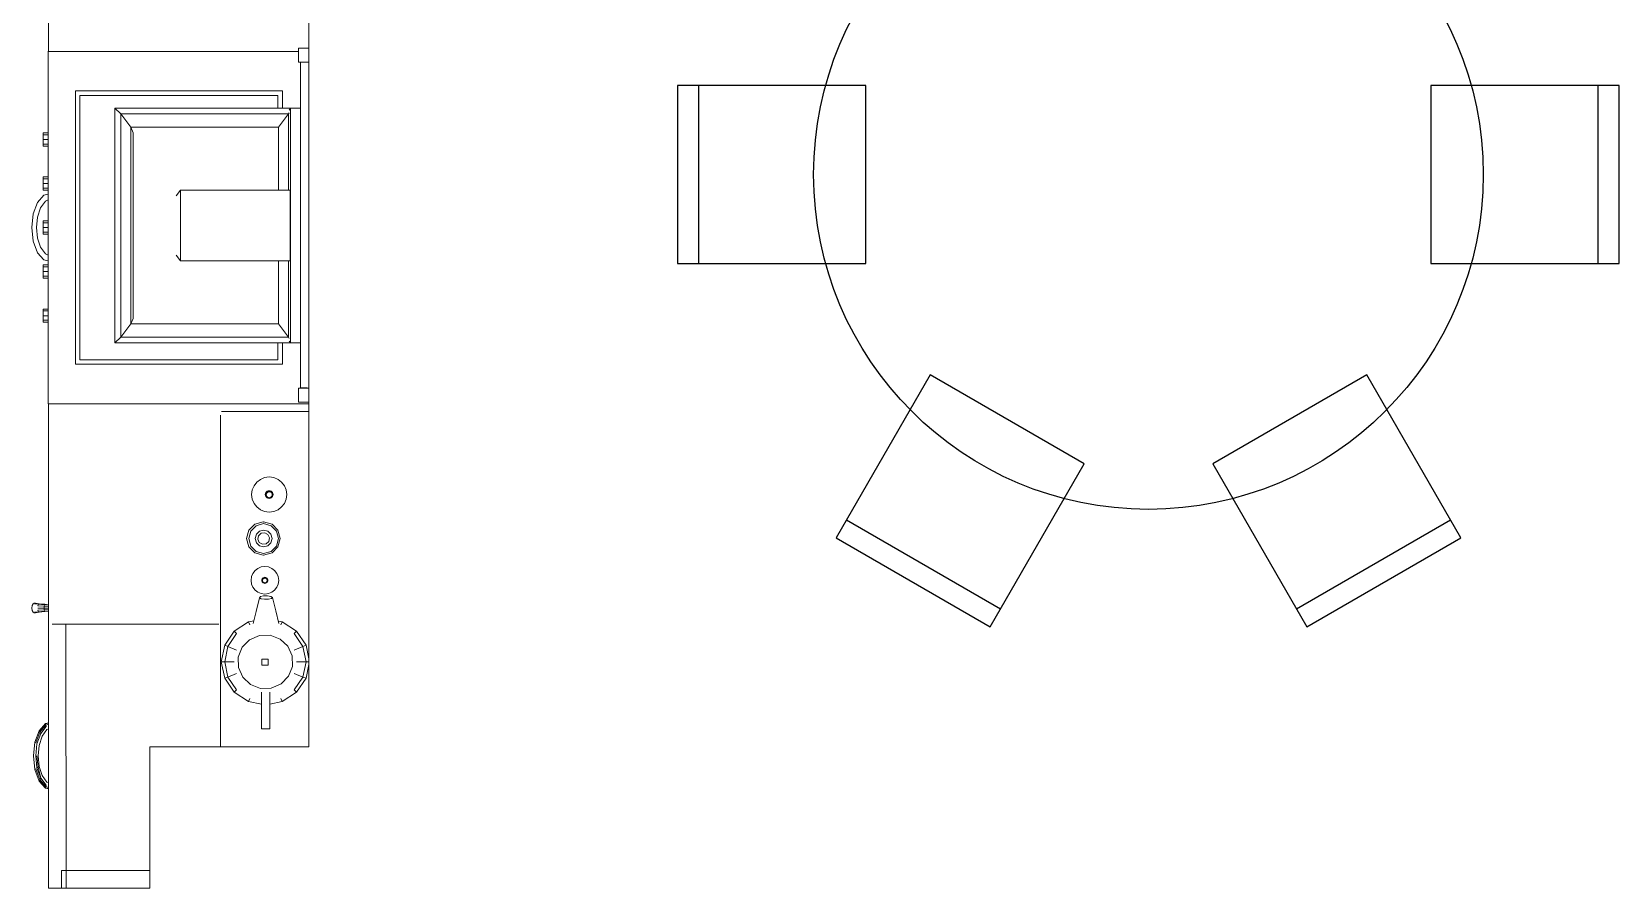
# Model space of a CAD drawing. Header units: millimetres. Extents: x 653176 to 972033, y 753746 to 925850.
# Drawn here: x 784273 to 788067, y 762499 to 764545 of the extents above; entities that cross this region are included whole.
import ezdxf

# ---------------------------------------------------------------- set-up
doc = ezdxf.new("R2010")
doc.units = ezdxf.units.MM
doc.header["$LTSCALE"] = 10
doc.layers.get('0').update_dxf_attribs({"color": 65, "lineweight": 25})
doc.layers.add('!обводка помещений', color=10, linetype='Continuous', lineweight=20)
doc.layers.add('Mebel', color=7, linetype='Continuous')

# ---------------------------------------------------------------- blocks, each defined once
blk = doc.blocks.new('m_131')
at = {"layer": '!обводка помещений', "lineweight": 13}
for p, q in [((-622.2, 4097.4), (-622.2, 3466.1)), ((-580.1, 4097.4), (-622.2, 4097.4)), ((-590.7, 4097.4), (-590.7, 4055.3)), ((-380, 4097.4), (-590.7, 4097.4)), ((-580.2, 3466.1), (-580.1, 4097.4)), ((-590.7, 4055.3), (-380, 4055.3)), ((-644.2, 3841.3), (-654.5, 3814)), ((-652, 3812.1), (-642.4, 3838)), ((-640.6, 3834.7), (-649.5, 3810.1)), ((-646.9, 3808.2), (-640.6, 3834.7)), ((-629, 3858.4), (-644.2, 3841.3)), ((-643.7, 3840.4), (-628.8, 3857.4)), ((-642.4, 3838), (-643.7, 3840.4)), ((-642.4, 3838), (-628.2, 3854.7)), ((-640.6, 3834.7), (-642.4, 3838)), ((-627.4, 3851.1), (-640.6, 3834.7)), ((-625.7, 3843.8), (-637.1, 3828.1)), ((-622.2, 3860.1), (-629, 3858.4)), ((-629, 3858.4), (-628.8, 3857.4)), ((-628.8, 3857.4), (-622.2, 3859.2)), ((-628.8, 3857.4), (-628.2, 3854.7)), ((-628.2, 3854.7), (-622.2, 3856.6)), ((-628.2, 3854.7), (-627.4, 3851.1)), ((-622.2, 3845.6), (-625.7, 3843.8)), ((-654.5, 3814), (-658.2, 3781.2)), ((-649.5, 3810.1), (-652.6, 3781.2)), ((-649.8, 3781.2), (-646.9, 3808.2)), ((-649.5, 3810.1), (-646.9, 3808.2)), ((-644.4, 3806.3), (-647, 3781.2)), ((-646.9, 3808.2), (-645.1, 3806.8)), ((-637.1, 3828.1), (-644.4, 3806.3)), ((-658.2, 3781.2), (-654.5, 3748.3)), ((-652.6, 3781.2), (-649.5, 3752.2)), ((-647, 3781.2), (-644.4, 3756.1)), ((-644.4, 3756.1), (-637.1, 3734.2)), ((-211, 3760), (-211, 2967.7)), ((-0.1, 3760), (-0.1, 204.8)), ((-654.5, 3748.3), (-644.2, 3721.1)), ((-642.4, 3724.4), (-652, 3750.3)), ((-649.5, 3752.2), (-640.6, 3727.6)), ((-644.2, 3721.1), (-629, 3703.9)), ((-643.7, 3722), (-642.4, 3724.4)), ((-628.8, 3704.9), (-643.7, 3722)), ((-640.6, 3727.6), (-642.4, 3724.4)), ((-642.4, 3724.4), (-628.2, 3707.6)), ((-627.4, 3711.2), (-640.6, 3727.6)), ((-637.1, 3734.2), (-625.7, 3718.5)), ((-625.7, 3718.5), (-622.2, 3716.8)), ((-629, 3703.9), (-628.8, 3704.9)), ((-629, 3703.9), (-622.2, 3702.2)), ((-628.8, 3704.9), (-628.2, 3707.6)), ((-622.2, 3703.2), (-628.8, 3704.9)), ((-628.2, 3707.6), (-627.4, 3711.2)), ((-628.2, 3707.6), (-622.2, 3705.8)), ((-93.5, 3716.7), (-113, 3716.7)), ((-113, 3716.7), (-113, 3629.1)), ((-93.5, 3712.4), (-93.5, 3716.7)), ((-93.5, 3702.5), (-93.5, 3712.4)), ((-93.5, 3687.4), (-93.5, 3702.5)), ((-93.5, 3669.3), (-93.5, 3687.4)), ((-178.2, 3629.4), (-144.1, 3651.7)), ((-144.1, 3651.7), (-113, 3657.8)), ((-144.1, 3651.7), (-141, 3644.5)), ((-93.5, 3651.4), (-93.5, 3669.3)), ((-93.5, 3657.6), (-63.6, 3651.7)), ((-93.5, 3641.2), (-93.5, 3651.4)), ((-63.6, 3651.7), (-66.6, 3644.5)), ((-63.6, 3651.7), (-29.4, 3629.4)), ((-201, 3595.9), (-178.2, 3629.4)), ((-172.6, 3623.8), (-193.6, 3592.9)), ((-178.2, 3629.4), (-172.6, 3623.8)), ((-157.7, 3593.4), (-139.1, 3610.8)), ((-139.1, 3610.8), (-115.2, 3619.9)), ((-115.2, 3619.9), (-89.6, 3619.4)), ((-93.5, 3635.8), (-93.5, 3641.2)), ((-93.5, 3629), (-93.5, 3635.8)), ((-89.6, 3619.4), (-66.1, 3609.2)), ((-66.1, 3609.2), (-48.4, 3591.1)), ((-29.4, 3629.4), (-35.1, 3623.8)), ((-35.1, 3623.8), (-14, 3592.9)), ((-29.4, 3629.4), (-6.6, 3595.9)), ((-209, 3556.5), (-201, 3595.9)), ((-201, 3595.9), (-193.6, 3592.9)), ((-193.6, 3592.9), (-201, 3556.5)), ((-193.6, 3592.9), (-172.6, 3584.4)), ((-168.6, 3545.3), (-168, 3570.4)), ((-168, 3570.4), (-157.7, 3593.4)), ((-48.4, 3591.1), (-39.1, 3567.7)), ((-39.1, 3567.7), (-39.7, 3542.5)), ((-14, 3592.9), (-35.1, 3584.4)), ((-6.6, 3595.9), (-14, 3592.9)), ((-14, 3592.9), (-6.6, 3556.5)), ((-6.6, 3595.9), (0, 3563.3)), ((-209, 3556.5), (-201, 3517)), ((-201, 3556.5), (-209, 3556.5)), ((-201, 3556.5), (-178.2, 3556.5)), ((-193.6, 3520), (-201, 3556.5)), ((-193.6, 3520), (-172.6, 3528.6)), ((-159.3, 3521.9), (-168.6, 3545.3)), ((-97.3, 3564.9), (-112.5, 3564.9)), ((-112.5, 3564.9), (-112.5, 3550)), ((-112.5, 3550), (-97.3, 3550)), ((-97.3, 3550), (-97.3, 3564.9)), ((-39.7, 3542.5), (-50, 3519.5)), ((-14, 3520), (-35.1, 3528.6)), ((-6.6, 3556.5), (-29.4, 3556.5)), ((-14, 3520), (-6.6, 3556.5)), ((-6.6, 3556.5), (0, 3556.5)), ((-6.6, 3517), (0, 3549.6)), ((-201, 3517), (-193.6, 3520)), ((-201, 3517), (-178.2, 3483.6)), ((-172.6, 3489.1), (-193.6, 3520)), ((-141.5, 3503.7), (-159.3, 3521.9)), ((-118.1, 3493.6), (-141.5, 3503.7)), ((-92.4, 3493), (-118.1, 3493.6)), ((-68.5, 3502.1), (-92.4, 3493)), ((-50, 3519.5), (-68.5, 3502.1)), ((-35.1, 3489.1), (-14, 3520)), ((-29.4, 3483.6), (-6.6, 3517)), ((-6.6, 3517), (-14, 3520)), ((-622.2, 3466.1), (-622.2, 2939.9)), ((-613.2, 3466.5), (-214.8, 3466.5)), ((-589.6, 3466.4), (-214.8, 3466.5)), ((-214.8, 3466.5), (-542.3, 3466.4)), ((-542.3, 3466.4), (-542.3, 3466.5)), ((-178.2, 3483.6), (-172.6, 3489.1)), ((-178.2, 3483.6), (-144.1, 3461.2)), ((-144.1, 3461.2), (-141, 3468.4)), ((-144.1, 3461.2), (-131.1, 3458.7)), ((-132.7, 3465.2), (-125.6, 3436.1)), ((-78.9, 3435), (-71.5, 3465)), ((-72.9, 3459.4), (-63.6, 3461.2)), ((-63.6, 3461.2), (-66.6, 3468.4)), ((-63.6, 3461.2), (-29.4, 3483.6)), ((-29.4, 3483.6), (-35.1, 3489.1)), ((-661.8, 3428), (-661.1, 3433.7)), ((-661.1, 3422.2), (-661.8, 3428)), ((-661.1, 3433.7), (-659, 3437.9)), ((-659, 3418), (-661.1, 3422.2)), ((-659, 3437.9), (-656.2, 3439.5)), ((-656.2, 3416.4), (-659, 3418)), ((-656.2, 3439.5), (-653.1, 3439.2)), ((-653.1, 3416.7), (-656.2, 3416.4)), ((-646, 3436.9), (-655.6, 3437.7)), ((-655.6, 3418.2), (-646, 3419)), ((-653.1, 3439.2), (-644.2, 3438.2)), ((-644.2, 3417.7), (-653.1, 3416.7)), ((-632.6, 3428), (-647.8, 3428)), ((-647.3, 3433.1), (-646, 3436.9)), ((-632.4, 3432.3), (-647.3, 3433.1)), ((-647.3, 3422.8), (-632.4, 3423.6)), ((-646, 3419), (-647.3, 3422.8)), ((-644.2, 3438.2), (-646, 3436.9)), ((-646, 3436.9), (-631.8, 3435.5)), ((-631.8, 3420.4), (-646, 3419)), ((-646, 3419), (-644.2, 3417.7)), ((-644.2, 3438.2), (-631, 3436.7)), ((-644.2, 3417.7), (-631, 3419.2)), ((-632.6, 3428), (-632.4, 3432.3)), ((-622.2, 3428), (-632.6, 3428)), ((-632.4, 3423.6), (-632.6, 3428)), ((-631.8, 3435.5), (-632.4, 3432.3)), ((-632.4, 3432.3), (-622.2, 3431.7)), ((-622.2, 3424.2), (-632.4, 3423.6)), ((-632.4, 3423.6), (-631.8, 3420.4)), ((-631, 3436.7), (-631.8, 3435.5)), ((-631.8, 3435.5), (-622.2, 3434.4)), ((-631.8, 3420.4), (-622.2, 3421.5)), ((-631, 3419.2), (-631.8, 3420.4)), ((-631, 3436.7), (-622.2, 3435.5)), ((-631, 3419.2), (-622.2, 3420.4)), ((-125.6, 3436.1), (-117.4, 3403.4)), ((-87.1, 3402.8), (-78.9, 3435)), ((-136.8, 3370.7), (-133.5, 3378.5)), ((-133.5, 3378.5), (-128.3, 3385.2)), ((-128.3, 3385.2), (-121.6, 3390.4)), ((-121.6, 3390.4), (-113.8, 3393.7)), ((-113.9, 3405.7), (-117.4, 3403.4)), ((-117.4, 3403.4), (-115.1, 3400.8)), ((-115.1, 3400.8), (-107.9, 3398.8)), ((-106, 3406.9), (-113.9, 3405.7)), ((-113.8, 3393.7), (-105, 3394.9)), ((-107.9, 3398.8), (-98.5, 3398.6)), ((-96.6, 3406.7), (-106, 3406.9)), ((-105, 3394.9), (-96.2, 3393.7)), ((-98.5, 3398.6), (-90.6, 3400.2)), ((-89.4, 3405.2), (-96.6, 3406.7)), ((-96.2, 3393.7), (-88.3, 3390.4)), ((-90.6, 3400.2), (-87.1, 3402.8)), ((-87.1, 3402.8), (-89.4, 3405.2)), ((-88.3, 3390.4), (-81.6, 3385.2)), ((-81.6, 3385.2), (-76.5, 3378.5)), ((-76.5, 3378.5), (-73.1, 3370.7)), ((-138, 3361.9), (-136.8, 3370.7)), ((-136.8, 3353.1), (-138, 3361.9)), ((-133.5, 3345.2), (-136.8, 3353.1)), ((-128.3, 3338.5), (-133.5, 3345.2)), ((-121.6, 3333.3), (-128.3, 3338.5)), ((-112.3, 3361.9), (-112, 3363.8)), ((-112, 3359.9), (-112.3, 3361.9)), ((-112, 3363.8), (-111.3, 3365.6)), ((-111.3, 3358.2), (-112, 3359.9)), ((-111.7, 3361.9), (-111.5, 3363.7)), ((-111.5, 3360.1), (-111.7, 3361.9)), ((-111.5, 3363.7), (-110.8, 3365.3)), ((-110.8, 3358.5), (-111.5, 3360.1)), ((-111.3, 3365.6), (-110.1, 3367)), ((-110.1, 3356.7), (-111.3, 3358.2)), ((-110.8, 3365.3), (-109.7, 3366.6)), ((-109.7, 3357.1), (-110.8, 3358.5)), ((-110.5, 3362.2), (-110.3, 3363.7)), ((-110.3, 3360.7), (-110.5, 3362.2)), ((-110.3, 3363.7), (-109.8, 3365)), ((-109.8, 3359.4), (-110.3, 3360.7)), ((-110.1, 3367), (-108.7, 3368.2)), ((-108.7, 3355.6), (-110.1, 3356.7)), ((-109.8, 3365), (-108.9, 3366.1)), ((-108.9, 3358.3), (-109.8, 3359.4)), ((-109.7, 3366.6), (-108.4, 3367.7)), ((-108.4, 3356.1), (-109.7, 3357.1)), ((-108.9, 3366.1), (-107.8, 3367)), ((-107.8, 3357.4), (-108.9, 3358.3)), ((-108.7, 3368.2), (-106.9, 3368.9)), ((-106.9, 3354.8), (-108.7, 3355.6)), ((-108.4, 3367.7), (-106.8, 3368.4)), ((-106.8, 3355.4), (-108.4, 3356.1)), ((-107.8, 3367), (-106.4, 3367.5)), ((-106.4, 3356.8), (-107.8, 3357.4)), ((-106.9, 3368.9), (-105, 3369.2)), ((-105, 3354.6), (-106.9, 3354.8)), ((-106.8, 3368.4), (-105, 3368.6)), ((-105, 3355.2), (-106.8, 3355.4)), ((-106.4, 3367.5), (-105, 3367.7)), ((-105, 3356.6), (-106.4, 3356.8)), ((-105, 3369.2), (-103, 3368.9)), ((-105, 3368.6), (-103.2, 3368.4)), ((-105, 3367.7), (-103.5, 3367.5)), ((-103.5, 3356.8), (-105, 3356.6)), ((-103.2, 3355.4), (-105, 3355.2)), ((-103, 3354.8), (-105, 3354.6)), ((-103.5, 3367.5), (-102.2, 3367)), ((-102.2, 3357.4), (-103.5, 3356.8)), ((-103.2, 3368.4), (-101.6, 3367.7)), ((-101.6, 3356.1), (-103.2, 3355.4)), ((-103, 3368.9), (-101.3, 3368.2)), ((-101.3, 3355.6), (-103, 3354.8)), ((-102.2, 3367), (-101.1, 3366.1)), ((-101.1, 3358.3), (-102.2, 3357.4)), ((-101.6, 3367.7), (-100.2, 3366.6)), ((-100.2, 3357.1), (-101.6, 3356.1)), ((-101.3, 3368.2), (-99.8, 3367)), ((-99.8, 3356.7), (-101.3, 3355.6)), ((-101.1, 3366.1), (-100.2, 3365)), ((-100.2, 3359.4), (-101.1, 3358.3)), ((-100.2, 3366.6), (-99.2, 3365.3)), ((-100.2, 3365), (-99.6, 3363.7)), ((-99.6, 3360.7), (-100.2, 3359.4)), ((-99.2, 3358.5), (-100.2, 3357.1)), ((-99.8, 3367), (-98.7, 3365.6)), ((-98.7, 3358.2), (-99.8, 3356.7)), ((-99.6, 3363.7), (-99.4, 3362.2)), ((-99.4, 3362.2), (-99.6, 3360.7)), ((-99.2, 3365.3), (-98.5, 3363.7)), ((-98.5, 3360.1), (-99.2, 3358.5)), ((-98.7, 3365.6), (-97.9, 3363.8)), ((-97.9, 3359.9), (-98.7, 3358.2)), ((-98.5, 3363.7), (-98.3, 3361.9)), ((-98.3, 3361.9), (-98.5, 3360.1)), ((-97.9, 3363.8), (-97.7, 3361.9)), ((-97.7, 3361.9), (-97.9, 3359.9)), ((-81.6, 3338.5), (-88.3, 3333.3)), ((-76.5, 3345.2), (-81.6, 3338.5)), ((-73.1, 3353.1), (-76.5, 3345.2)), ((-73.1, 3370.7), (-71.9, 3361.9)), ((-71.9, 3361.9), (-73.1, 3353.1)), ((-128.9, 3296.2), (-108.9, 3301.6)), ((-113.8, 3330), (-121.6, 3333.3)), ((-105, 3328.8), (-113.8, 3330)), ((-107.9, 3301.7), (-109, 3301.4)), ((-108.9, 3301.6), (-109, 3301.3)), ((-87.9, 3296.3), (-107.9, 3301.7)), ((-96.2, 3330), (-105, 3328.8)), ((-88.3, 3333.3), (-96.2, 3330)), ((-148.6, 3262), (-143.1, 3282)), ((-143.5, 3262.1), (-138.6, 3280.1)), ((-143.1, 3282), (-128.9, 3296.2)), ((-138.6, 3280.1), (-125.8, 3292.9)), ((-127.9, 3262.1), (-125.1, 3272.2)), ((-125.8, 3292.9), (-107.9, 3297.7)), ((-125.1, 3272.2), (-118, 3279.4)), ((-118.2, 3271.5), (-121.8, 3263.6)), ((-121.8, 3263.6), (-120, 3255.2)), ((-110.7, 3275.8), (-118.2, 3271.5)), ((-118, 3279.4), (-107.9, 3282.1)), ((-102.1, 3274.9), (-110.7, 3275.8)), ((-107.9, 3297.7), (-89.9, 3292.9)), ((-107.9, 3282.1), (-97.8, 3279.4)), ((-95.7, 3269.1), (-102.1, 3274.9)), ((-97.8, 3279.4), (-90.6, 3272.2)), ((-94, 3260.6), (-95.7, 3269.1)), ((-90.6, 3272.2), (-87.8, 3262.1)), ((-89.9, 3292.9), (-77.1, 3280.1)), ((-73.7, 3282.1), (-87.9, 3296.3)), ((-77.1, 3280.1), (-72.2, 3262.1)), ((-68.3, 3262.1), (-73.7, 3282.1)), ((-143.1, 3242), (-148.6, 3262)), ((-138.6, 3244.1), (-143.5, 3262.1)), ((-128.9, 3227.8), (-143.1, 3242)), ((-125.8, 3231.3), (-138.6, 3244.1)), ((-108.9, 3222.4), (-128.9, 3227.8)), ((-125.1, 3252), (-127.9, 3262.1)), ((-107.9, 3226.4), (-125.8, 3231.3)), ((-118, 3244.8), (-125.1, 3252)), ((-120, 3255.2), (-113.6, 3249.4)), ((-107.9, 3242), (-118, 3244.8)), ((-113.6, 3249.4), (-105, 3248.4)), ((-97.8, 3244.8), (-107.9, 3242)), ((-89.9, 3231.3), (-107.9, 3226.4)), ((-107.9, 3222.4), (-87.9, 3227.9)), ((-105, 3248.4), (-97.5, 3252.7)), ((-90.6, 3252), (-97.8, 3244.8)), ((-97.5, 3252.7), (-94, 3260.6)), ((-87.8, 3262.1), (-90.6, 3252)), ((-77.1, 3244.1), (-89.9, 3231.3)), ((-87.9, 3227.9), (-73.7, 3242.1)), ((-72.2, 3262.1), (-77.1, 3244.1)), ((-73.7, 3242.1), (-68.3, 3262.1)), ((-130.9, 3178.2), (-124.3, 3186.7)), ((-124.3, 3186.7), (-115.8, 3193.3)), ((-115.8, 3193.3), (-105.8, 3197.5)), ((-109, 3222.8), (-108.9, 3222.4)), ((-109, 3222.7), (-107.9, 3222.4)), ((-105.8, 3197.5), (-94.6, 3199)), ((-94.6, 3199), (-83.5, 3197.5)), ((-83.5, 3197.5), (-73.5, 3193.3)), ((-73.5, 3193.3), (-65, 3186.7)), ((-65, 3186.7), (-58.4, 3178.2)), ((-136.6, 3157), (-135.1, 3168.2)), ((-135.1, 3145.9), (-136.6, 3157)), ((-135.1, 3168.2), (-130.9, 3178.2)), ((-103.9, 3157), (-103.6, 3159.5)), ((-103.6, 3154.6), (-103.9, 3157)), ((-103.6, 3159.5), (-102.7, 3161.7)), ((-102.7, 3152.4), (-103.6, 3154.6)), ((-103.2, 3157), (-102.9, 3159.3)), ((-102.9, 3154.8), (-103.2, 3157)), ((-102.9, 3159.3), (-102, 3161.3)), ((-102, 3152.7), (-102.9, 3154.8)), ((-102.7, 3161.7), (-101.2, 3163.6)), ((-101.2, 3150.5), (-102.7, 3152.4)), ((-102, 3161.3), (-100.7, 3163.1)), ((-100.7, 3151), (-102, 3152.7)), ((-101.7, 3157.4), (-101.4, 3159.3)), ((-101.4, 3155.6), (-101.7, 3157.4)), ((-101.4, 3159.3), (-100.7, 3161)), ((-100.7, 3153.9), (-101.4, 3155.6)), ((-101.2, 3163.6), (-99.3, 3165)), ((-99.3, 3149), (-101.2, 3150.5)), ((-100.7, 3163.1), (-99, 3164.4)), ((-100.7, 3161), (-99.6, 3162.4)), ((-99.6, 3152.5), (-100.7, 3153.9)), ((-99, 3149.7), (-100.7, 3151)), ((-99.6, 3162.4), (-98.2, 3163.5)), ((-98.2, 3151.3), (-99.6, 3152.5)), ((-99.3, 3165), (-97.1, 3166)), ((-97.1, 3148.1), (-99.3, 3149)), ((-99, 3164.4), (-96.9, 3165.3)), ((-96.9, 3148.8), (-99, 3149.7)), ((-98.2, 3163.5), (-96.5, 3164.2)), ((-96.5, 3150.6), (-98.2, 3151.3)), ((-97.1, 3166), (-94.6, 3166.3)), ((-96.9, 3165.3), (-94.6, 3165.6)), ((-94.6, 3148.5), (-96.9, 3148.8)), ((-96.5, 3164.2), (-94.6, 3164.5)), ((-94.6, 3150.4), (-96.5, 3150.6)), ((-94.6, 3166.3), (-92.2, 3166)), ((-94.6, 3165.6), (-92.4, 3165.3)), ((-94.6, 3164.5), (-92.8, 3164.2)), ((-92.8, 3150.6), (-94.6, 3150.4)), ((-92.4, 3148.8), (-94.6, 3148.5)), ((-92.8, 3164.2), (-91.1, 3163.5)), ((-91.1, 3151.3), (-92.8, 3150.6)), ((-92.4, 3165.3), (-90.3, 3164.4)), ((-90.3, 3149.7), (-92.4, 3148.8)), ((-92.2, 3166), (-90, 3165)), ((-90, 3149), (-92.2, 3148.1)), ((-91.1, 3163.5), (-89.7, 3162.4)), ((-89.7, 3152.5), (-91.1, 3151.3)), ((-90.3, 3164.4), (-88.6, 3163.1)), ((-88.6, 3151), (-90.3, 3149.7)), ((-90, 3165), (-88.1, 3163.6)), ((-88.1, 3150.5), (-90, 3149)), ((-89.7, 3162.4), (-88.6, 3161)), ((-88.6, 3153.9), (-89.7, 3152.5)), ((-88.6, 3163.1), (-87.3, 3161.3)), ((-88.6, 3161), (-87.9, 3159.3)), ((-87.9, 3155.6), (-88.6, 3153.9)), ((-87.3, 3152.7), (-88.6, 3151)), ((-88.1, 3163.6), (-86.6, 3161.7)), ((-86.6, 3152.4), (-88.1, 3150.5)), ((-87.9, 3159.3), (-87.6, 3157.4)), ((-87.6, 3157.4), (-87.9, 3155.6)), ((-87.3, 3161.3), (-86.4, 3159.3)), ((-86.4, 3154.8), (-87.3, 3152.7)), ((-86.6, 3161.7), (-85.7, 3159.5)), ((-85.7, 3154.6), (-86.6, 3152.4)), ((-86.4, 3159.3), (-86.1, 3157)), ((-86.1, 3157), (-86.4, 3154.8)), ((-85.7, 3159.5), (-85.4, 3157)), ((-85.4, 3157), (-85.7, 3154.6)), ((-58.4, 3178.2), (-54.2, 3168.2)), ((-54.2, 3168.2), (-52.7, 3157)), ((-52.7, 3157), (-54.2, 3145.9)), ((-130.9, 3135.8), (-135.1, 3145.9)), ((-124.3, 3127.3), (-130.9, 3135.8)), ((-115.8, 3120.8), (-124.3, 3127.3)), ((-105.8, 3116.5), (-115.8, 3120.8)), ((-94.6, 3115), (-105.8, 3116.5)), ((-94.6, 3147.8), (-97.1, 3148.1)), ((-92.2, 3148.1), (-94.6, 3147.8)), ((-83.5, 3116.5), (-94.6, 3115)), ((-73.5, 3120.8), (-83.5, 3116.5)), ((-65, 3127.3), (-73.5, 3120.8)), ((-58.4, 3135.8), (-65, 3127.3)), ((-54.2, 3145.9), (-58.4, 3135.8)), ((-622.2, 2940.2), (-622.4, 2940.2)), ((-622.4, 2940.2), (-622.4, 2098.2)), ((-622.2, 2939.9), (-617, 2939.9)), ((-617, 2939.9), (0, 2939.9)), ((-208.6, 2958.5), (0, 2958.5)), ((0, 2936.1), (-24.4, 2936.1)), ((-24.4, 2936.1), (-24.4, 2902.7)), ((-24.4, 2902.7), (0, 2902.7)), ((-3.9, 2901.9), (-20.1, 2901.9)), ((-20.1, 2901.9), (-20.1, 2123.8)), ((-63.1, 2845.4), (-557.7, 2845.4)), ((-557.7, 2845.4), (-557.7, 2192.9)), ((-63.1, 2794.7), (-63.1, 2845.4)), ((-73.7, 2834.9), (-547.1, 2834.9)), ((-547.1, 2834.9), (-547.1, 2203.4)), ((-73.7, 2794.7), (-73.7, 2834.9)), ((-463.4, 2794.8), (-42.5, 2794.7)), ((-449.1, 2781.4), (-463.4, 2794.8)), ((-463.4, 2794.8), (-463.4, 2234.3)), ((-48.4, 2781.4), (-449.1, 2781.4)), ((-449.1, 2781.4), (-425.2, 2749.5)), ((-449.1, 2247.7), (-449.1, 2781.4)), ((-72.3, 2749.5), (-48.4, 2781.4)), ((-47.3, 2783.9), (-48.4, 2781.4)), ((-48.4, 2781.4), (-48.4, 2598.9)), ((-44.1, 2794.7), (-47.3, 2790.5)), ((-44.1, 2234.3), (-44.1, 2794.7)), ((-44.1, 2794.7), (-20.4, 2794.7)), ((-622.4, 2745.5), (-634.5, 2745.5)), ((-634.5, 2745.5), (-634.5, 2713.9)), ((-634.5, 2740.8), (-622.4, 2740.8)), ((-425.2, 2749.5), (-72.3, 2749.5)), ((-419.3, 2736.1), (-425.2, 2749.5)), ((-425.2, 2749.5), (-425.2, 2279.6)), ((-419.3, 2293), (-419.3, 2736.1)), ((-72.3, 2749.5), (-72.3, 2598.9)), ((-634.5, 2729.7), (-622.4, 2729.7)), ((-634.5, 2718.5), (-622.4, 2718.5)), ((-634.5, 2713.9), (-622.4, 2713.9)), ((-622.4, 2640.2), (-634.5, 2640.2)), ((-634.5, 2640.2), (-634.5, 2608.6)), ((-634.5, 2635.6), (-622.4, 2635.6)), ((-634.5, 2624.4), (-622.4, 2624.4)), ((-648, 2579.2), (-632.8, 2596.3)), ((-640.9, 2566), (-629.5, 2581.7)), ((-634.5, 2613.3), (-622.4, 2613.3)), ((-634.5, 2608.6), (-622.4, 2608.6)), ((-632.8, 2596.3), (-622.4, 2599)), ((-629.5, 2581.7), (-622.4, 2585.3)), ((-317.1, 2584.9), (-306.6, 2598.9)), ((-306.6, 2598.9), (-44.3, 2598.9)), ((-306.6, 2598.9), (-306.6, 2429.6)), ((-44.3, 2598.9), (-44.3, 2429.6)), ((-662, 2519.1), (-658.3, 2551.9)), ((-658.3, 2551.9), (-648, 2579.2)), ((-650.8, 2519.1), (-648.2, 2544.2)), ((-648.2, 2544.2), (-640.9, 2566)), ((-658.3, 2486.2), (-662, 2519.1)), ((-648.2, 2494), (-650.8, 2519.1)), ((-622.4, 2535), (-634.5, 2535)), ((-634.5, 2535), (-634.5, 2503.4)), ((-634.5, 2530.3), (-622.4, 2530.3)), ((-634.5, 2519.2), (-622.4, 2519.2)), ((-634.5, 2508), (-622.4, 2508)), ((-648, 2459), (-658.3, 2486.2)), ((-640.9, 2472.1), (-648.2, 2494)), ((-629.5, 2456.4), (-640.9, 2472.1)), ((-634.5, 2503.4), (-622.4, 2503.4)), ((-632.8, 2441.8), (-648, 2459)), ((-622.4, 2429.7), (-634.5, 2429.7)), ((-634.5, 2429.7), (-634.5, 2398.1)), ((-632.8, 2441.8), (-622.4, 2439.2)), ((-622.4, 2452.8), (-629.5, 2456.4)), ((-306.6, 2429.6), (-317.1, 2443.6)), ((-44.3, 2429.6), (-306.6, 2429.6)), ((-72.3, 2429.6), (-72.3, 2279.6)), ((-48.4, 2429.6), (-48.4, 2247.7)), ((-634.5, 2425.1), (-622.4, 2425.1)), ((-634.5, 2413.9), (-622.4, 2413.9)), ((-634.5, 2402.8), (-622.4, 2402.8)), ((-634.5, 2398.1), (-622.4, 2398.1)), ((-622.4, 2324.5), (-634.5, 2324.5)), ((-634.5, 2324.5), (-634.5, 2292.9)), ((-634.5, 2319.8), (-622.4, 2319.8)), ((-634.5, 2308.7), (-622.4, 2308.7)), ((-634.5, 2297.5), (-622.4, 2297.5)), ((-634.5, 2292.9), (-622.4, 2292.9)), ((-425.2, 2279.6), (-449.1, 2247.7)), ((-425.2, 2279.6), (-419.3, 2293)), ((-72.3, 2279.6), (-425.2, 2279.6)), ((-48.4, 2247.7), (-72.3, 2279.6)), ((-463.4, 2234.3), (-449.1, 2247.7)), ((-449.1, 2247.7), (-48.4, 2247.7)), ((-48.4, 2247.7), (-47.3, 2245.2)), ((-47.3, 2238.5), (-44.1, 2234.3)), ((-547.1, 2203.4), (-73.7, 2203.4)), ((-44.1, 2234.3), (-463.4, 2234.3)), ((-463.4, 2234.3), (-144.7, 2234.3)), ((-73.7, 2203.4), (-73.7, 2234.3)), ((-63.1, 2192.9), (-63.1, 2234.3)), ((-20.4, 2234.3), (-44.1, 2234.3)), ((-557.7, 2192.9), (-63.1, 2192.9)), ((-622.4, 2098.2), (-622, 2098.2)), ((-616.8, 2098.6), (-622, 2098.6)), ((-622, 2098.6), (-622, 1097.2)), ((-616.8, 2098.6), (-24.4, 2098.6)), ((0, 2123.8), (-24.4, 2123.8)), ((-24.4, 2123.8), (-24.4, 2090.4)), ((-24.4, 2090.4), (0, 2090.4))]:
    blk.add_line(p, q, dxfattribs=at)
at = {"layer": '!обводка помещений', "color": 7, "lineweight": 13}
for p, q in [((-380, 3760), (-380, 4097.4)), ((-0.1, 3760), (-380, 3760))]:
    blk.add_line(p, q, dxfattribs=at)
blk = doc.blocks.new('S_05')
at = {"layer": 'Mebel'}
for p, q in [((-1503.5, 868), (-1871.5, 655.5)), ((-1278.5, 478.3), (-1503.5, 868)), ((-746.5, 868), (-971.5, 478.3)), ((-378.5, 655.5), (-746.5, 868)), ((-1478.5, 824.7), (-1846.5, 612.2)), ((-403.5, 612.2), (-771.5, 824.7)), ((-1871.5, 655.5), (-1646.5, 265.8)), ((-603.5, 265.8), (-378.5, 655.5)), ((-1646.5, 265.8), (-1278.5, 478.3)), ((-971.5, 478.3), (-603.5, 265.8)), ((-1800, 0), (-2250, 0)), ((-2250, 0), (-2250, -425)), ((-2200, 0), (-2200, -425)), ((-1800, -425), (-1800, 0)), ((0, 0), (-450, 0)), ((-450, 0), (-450, -425)), ((-50, -425), (-50, 0)), ((0, -425), (0, 0)), ((-2250, -425), (-1800, -425)), ((-450, -425), (0, -425)), ((-1646.5, -690.8), (-1871.5, -1080.5)), ((-1278.5, -903.3), (-1646.5, -690.8)), ((-603.5, -690.8), (-971.5, -903.3)), ((-378.5, -1080.5), (-603.5, -690.8)), ((-1503.5, -1293), (-1278.5, -903.3)), ((-971.5, -903.3), (-746.5, -1293)), ((-1846.5, -1037.2), (-1478.5, -1249.7)), ((-771.5, -1249.7), (-403.5, -1037.2)), ((-1871.5, -1080.5), (-1503.5, -1293)), ((-746.5, -1293), (-378.5, -1080.5))]:
    blk.add_line(p, q, dxfattribs=at)
blk.add_circle((-1125, -212.5), 800, dxfattribs=at)

msp = doc.modelspace()

# ---------------------------------------------------------------- block references
msp.add_blockref('S_05', (788066.6, 764416.4))
at = {"layer": 'Mebel', "linetype": 'Continuous', "xscale": -1, "rotation": 180}
msp.add_blockref('m_131', (784935.3, 766596.3), dxfattribs=at)

doc.saveas('drawing.dxf')
